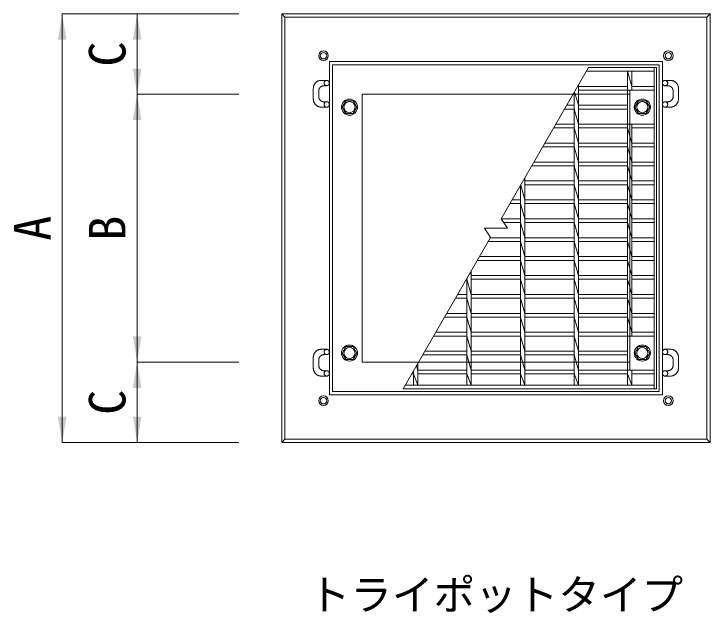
# Model space of a CAD drawing. Units: millimetres, scale not verified. Extents: x 3819 to 56619, y -16688 to 1396.
# Drawn here: x 9519 to 10819, y -6369 to -5250 of the extents above; entities that cross this region are included whole.
import ezdxf
from ezdxf.enums import TextEntityAlignment as Align

# ---------------------------------------------------------------- set-up
doc = ezdxf.new("R2010")
doc.units = ezdxf.units.MM
doc.header["$LTSCALE"] = 50
doc.linetypes.add('USER2', pattern=[2, 1, -1])
doc.layers.add('0_2', color=7, linetype='Continuous')
for name, color, linetype, lineweight in [('受枠', 3, 'USER2', 5), ('寸法線', 7, 'Continuous', 13), ('集水桝', 1, 'Continuous', 5), ('ｲﾝｻｰﾄ', 3, 'Continuous', 9), ('ｸﾞﾚｰﾁﾝｸﾞ', 7, 'Continuous', 5)]:
    doc.layers.add(name, color=color, linetype=linetype, lineweight=lineweight)
doc.styles.add('ＭＳ ゴシック', font='')
doc.styles.get('ＭＳ ゴシック').set_extended_font_data('MS Gothic')

# ---------------------------------------------------------------- blocks, each defined once
blk = doc.blocks.new('filled_arrow')
at = {"color": 0, "linetype": 'Continuous', "lineweight": -2}
blk.add_solid([(7.5, 1.25), (0, 0), (7.5, -1.25)], dxfattribs=at)

msp = doc.modelspace()

# ---------------------------------------------------------------- linework, layer by layer
at = {"layer": '受枠', "linetype": 'Continuous', "lineweight": 9}
for p, q in [((10107.93, -5339.17), (10729.93, -5339.17)), ((10107.93, -5339.17), (10107.93, -5961.17)), ((10729.93, -5339.17), (10729.93, -5961.17)), ((10113.93, -5345.17), (10723.93, -5345.17)), ((10113.93, -5345.17), (10113.93, -5955.17)), ((10723.93, -5345.17), (10723.93, -5955.17)), ((10107.93, -5961.17), (10729.93, -5961.17)), ((10113.93, -5955.17), (10723.93, -5955.17))]:
    msp.add_line(p, q, dxfattribs=at)
at = {"layer": '受枠'}
for p, q in [((10092.93, -5374.17), (10102.93, -5374.17)), ((10744.93, -5374.17), (10734.93, -5374.17)), ((10077.93, -5409.17), (10077.93, -5389.17)), ((10087.93, -5404.17), (10087.93, -5394.17)), ((10097.93, -5384.17), (10102.93, -5384.17)), ((10739.93, -5384.17), (10734.93, -5384.17)), ((10749.93, -5404.17), (10749.93, -5394.17)), ((10759.93, -5409.17), (10759.93, -5389.17)), ((10097.93, -5414.17), (10102.93, -5414.17)), ((10739.93, -5414.17), (10734.93, -5414.17)), ((10092.93, -5424.17), (10102.93, -5424.17)), ((10744.93, -5424.17), (10734.93, -5424.17)), ((10092.93, -5876.17), (10102.93, -5876.17)), ((10744.93, -5876.17), (10734.93, -5876.17)), ((10097.93, -5886.17), (10102.93, -5886.17)), ((10739.93, -5886.17), (10734.93, -5886.17)), ((10077.93, -5891.17), (10077.93, -5911.17)), ((10087.93, -5896.17), (10087.93, -5906.17)), ((10749.93, -5896.17), (10749.93, -5906.17)), ((10759.93, -5891.17), (10759.93, -5911.17)), ((10092.93, -5926.17), (10102.93, -5926.17)), ((10097.93, -5916.17), (10102.93, -5916.17)), ((10739.93, -5916.17), (10734.93, -5916.17)), ((10744.93, -5926.17), (10734.93, -5926.17))]:
    msp.add_line(p, q, dxfattribs=at)
at = {"layer": '受枠', "linetype": 'Continuous'}
for points in [[(10138.51, -5436.17), (10131.58, -5424.17), (10138.51, -5412.17), (10152.36, -5412.17), (10159.29, -5424.17), (10152.36, -5436.17)], [(10685.51, -5436.17), (10678.58, -5424.17), (10685.51, -5412.17), (10699.36, -5412.17), (10706.29, -5424.17), (10699.36, -5436.17)], [(10138.51, -5895.17), (10131.58, -5883.17), (10138.51, -5871.17), (10152.36, -5871.17), (10159.29, -5883.17), (10152.36, -5895.17)], [(10685.51, -5895.17), (10678.58, -5883.17), (10685.51, -5871.17), (10699.36, -5871.17), (10706.29, -5883.17), (10699.36, -5895.17)]]:
    msp.add_lwpolyline(points, close=True, dxfattribs=at)
at = {"layer": '受枠'}
for centre in [(10102.93, -5379.17), (10734.93, -5379.17), (10102.93, -5419.17), (10734.93, -5419.17), (10102.93, -5881.17), (10734.93, -5881.17), (10102.93, -5921.17), (10734.93, -5921.17)]:
    msp.add_circle(centre, 5, dxfattribs=at)
at = {"layer": '受枠', "linetype": 'Continuous'}
for centre, radius in [((10145.43, -5424.17), 15), ((10145.43, -5424.17), 10.39), ((10692.43, -5424.17), 15), ((10692.43, -5424.17), 10.39), ((10145.43, -5883.17), 15), ((10145.43, -5883.17), 10.39), ((10692.43, -5883.17), 15), ((10692.43, -5883.17), 10.39)]:
    msp.add_circle(centre, radius, dxfattribs=at)
at = {"layer": '受枠'}
for centre, radius, start, end in [((10092.93, -5389.17), 15, 90, 180), ((10744.93, -5389.17), 15, 0, 90), ((10097.93, -5394.17), 10, 90, 180), ((10739.93, -5394.17), 10, 0, 90), ((10097.93, -5404.17), 10, 180, 270), ((10739.93, -5404.17), 10, 270, 0), ((10092.93, -5409.17), 15, 180, 270), ((10744.93, -5409.17), 15, 270, 0), ((10092.93, -5891.17), 15, 90, 180), ((10744.93, -5891.17), 15, 0, 90), ((10097.93, -5896.17), 10, 90, 180), ((10739.93, -5896.17), 10, 0, 90), ((10092.93, -5911.17), 15, 180, 270), ((10097.93, -5906.17), 10, 180, 270), ((10739.93, -5906.17), 10, 270, 0), ((10744.93, -5911.17), 15, 270, 0)]:
    msp.add_arc(centre, radius, start, end, dxfattribs=at)
at = {"layer": '寸法線'}
for p, q in [((9608.93, -5250.17), (9608.93, -6050.17)), ((9938.93, -5250.17), (9608.93, -5250.17)), ((9748.93, -5250.17), (9748.93, -5400.17)), ((9938.93, -5250.17), (9748.93, -5250.17)), ((9938.93, -5400.17), (9748.93, -5400.17)), ((9748.93, -5400.17), (9748.93, -5900.17)), ((9938.93, -5400.17), (9748.93, -5400.17)), ((9938.93, -5900.17), (9748.93, -5900.17)), ((9748.93, -5900.17), (9748.93, -6050.17)), ((9938.93, -5900.17), (9748.93, -5900.17)), ((9938.93, -6050.17), (9608.93, -6050.17)), ((9938.93, -6050.17), (9748.93, -6050.17))]:
    msp.add_line(p, q, dxfattribs=at)
at = {"layer": '集水桝', "lineweight": 20}
for p, q in [((10018.93, -5250.17), (10818.93, -5250.17)), ((10018.93, -5250.17), (10018.93, -6050.17)), ((10818.93, -5250.17), (10818.93, -6050.17)), ((10168.93, -5400.17), (10668.93, -5400.17)), ((10168.93, -5400.17), (10168.93, -5900.17)), ((10668.93, -5400.17), (10668.93, -5900.17)), ((10168.93, -5900.17), (10668.93, -5900.17)), ((10018.93, -6050.17), (10818.93, -6050.17))]:
    msp.add_line(p, q, dxfattribs=at)
at = {"layer": '集水桝'}
for p, q in [((10018.93, -5250.17), (10024.93, -5256.17)), ((10812.93, -5256.17), (10818.93, -5250.17)), ((10024.93, -5256.17), (10024.93, -6044.17)), ((10024.93, -5256.17), (10812.93, -5256.17)), ((10812.93, -5256.17), (10812.93, -6044.17)), ((10018.93, -6050.17), (10024.93, -6044.17)), ((10024.93, -6044.17), (10812.93, -6044.17)), ((10812.93, -6044.17), (10818.93, -6050.17))]:
    msp.add_line(p, q, dxfattribs=at)
at = {"layer": 'ｲﾝｻｰﾄ'}
for centre, radius in [((10096.93, -5328.17), 9), ((10096.93, -5328.17), 6), ((10740.93, -5328.17), 9), ((10740.93, -5328.17), 6), ((10096.93, -5972.17), 9), ((10096.93, -5972.17), 6), ((10740.93, -5972.17), 9), ((10740.93, -5972.17), 6)]:
    msp.add_circle(centre, radius, dxfattribs=at)
at = {"layer": 'ｸﾞﾚｰﾁﾝｸﾞ'}
for p, q in [((10428.93, -5632.85), (10592.14, -5350.17)), ((10592.14, -5350.17), (10718.93, -5350.17)), ((10714.43, -5350.17), (10714.43, -5950.17)), ((10718.93, -5350.17), (10718.93, -5950.17)), ((10588.1, -5357.17), (10714.43, -5357.17)), ((10664.93, -5357.17), (10664.93, -5392.47)), ((10664.93, -5357.17), (10672.93, -5385.47)), ((10672.93, -5357.17), (10672.93, -5392.47)), ((10565.85, -5395.71), (10572.93, -5420.77)), ((10572.55, -5384.11), (10572.93, -5385.47)), ((10572.93, -5383.44), (10572.93, -5943.17)), ((10572.93, -5385.47), (10664.93, -5385.47)), ((10572.93, -5392.47), (10714.43, -5392.47)), ((10664.43, -5392.47), (10664.43, -5456.07)), ((10668.93, -5392.47), (10668.93, -5456.07)), ((10672.93, -5385.47), (10714.43, -5385.47)), ((10564.93, -5397.3), (10564.93, -5943.17)), ((10551.38, -5420.77), (10564.93, -5420.77)), ((10572.93, -5420.77), (10664.43, -5420.77)), ((10547.34, -5427.77), (10564.93, -5427.77)), ((10564.93, -5427.77), (10572.93, -5456.07)), ((10572.93, -5427.77), (10664.43, -5427.77)), ((10531, -5456.07), (10564.93, -5456.07)), ((10572.93, -5456.07), (10714.43, -5456.07)), ((10664.93, -5456.07), (10664.93, -5851.37)), ((10672.93, -5456.07), (10672.93, -5851.37)), ((10526.96, -5463.07), (10564.93, -5463.07)), ((10564.93, -5463.07), (10572.93, -5491.37)), ((10572.93, -5463.07), (10664.93, -5463.07)), ((10664.93, -5463.07), (10672.93, -5491.37)), ((10672.93, -5463.07), (10714.43, -5463.07)), ((10506.58, -5498.37), (10564.93, -5498.37)), ((10510.62, -5491.37), (10564.93, -5491.37)), ((10564.93, -5498.37), (10572.93, -5526.67)), ((10572.93, -5491.37), (10664.93, -5491.37)), ((10572.93, -5498.37), (10664.93, -5498.37)), ((10664.93, -5498.37), (10672.93, -5526.67)), ((10672.93, -5491.37), (10714.43, -5491.37)), ((10672.93, -5498.37), (10714.43, -5498.37)), ((10486.2, -5533.67), (10564.93, -5533.67)), ((10490.24, -5526.67), (10564.93, -5526.67)), ((10564.93, -5533.67), (10572.93, -5561.97)), ((10572.93, -5526.67), (10664.93, -5526.67)), ((10572.93, -5533.67), (10664.93, -5533.67)), ((10664.93, -5533.67), (10672.93, -5561.97)), ((10672.93, -5526.67), (10714.43, -5526.67)), ((10672.93, -5533.67), (10714.43, -5533.67)), ((10471.92, -5558.4), (10472.93, -5561.97)), ((10472.93, -5556.64), (10472.93, -5943.17)), ((10472.93, -5561.97), (10564.93, -5561.97)), ((10572.93, -5561.97), (10664.93, -5561.97)), ((10672.93, -5561.97), (10714.43, -5561.97)), ((10464.93, -5570.5), (10464.93, -5943.17)), ((10465.22, -5570), (10472.93, -5597.27)), ((10472.93, -5568.97), (10564.93, -5568.97)), ((10564.93, -5568.97), (10572.93, -5597.27)), ((10572.93, -5568.97), (10664.93, -5568.97)), ((10664.93, -5568.97), (10672.93, -5597.27)), ((10672.93, -5568.97), (10714.43, -5568.97)), ((10449.48, -5597.27), (10464.93, -5597.27)), ((10472.93, -5597.27), (10564.93, -5597.27)), ((10572.93, -5597.27), (10664.93, -5597.27)), ((10672.93, -5597.27), (10714.43, -5597.27)), ((10445.44, -5604.27), (10464.93, -5604.27)), ((10464.93, -5604.27), (10472.93, -5632.57)), ((10472.93, -5604.27), (10564.93, -5604.27)), ((10564.93, -5604.27), (10572.93, -5632.57)), ((10572.93, -5604.27), (10664.93, -5604.27)), ((10664.93, -5604.27), (10672.93, -5632.57)), ((10672.93, -5604.27), (10714.43, -5604.27)), ((10440.37, -5650.17), (10428.93, -5632.85)), ((10429.1, -5632.57), (10464.93, -5632.57)), ((10433.37, -5639.57), (10464.93, -5639.57)), ((10464.93, -5639.57), (10472.93, -5667.87)), ((10472.93, -5632.57), (10564.93, -5632.57)), ((10472.93, -5639.57), (10564.93, -5639.57)), ((10564.93, -5639.57), (10572.93, -5667.87)), ((10572.93, -5632.57), (10664.93, -5632.57)), ((10572.93, -5639.57), (10664.93, -5639.57)), ((10664.93, -5639.57), (10672.93, -5667.87)), ((10672.93, -5632.57), (10714.43, -5632.57)), ((10672.93, -5639.57), (10714.43, -5639.57)), ((10408.93, -5667.5), (10397.5, -5650.17)), ((10397.5, -5650.17), (10440.37, -5650.17)), ((10245.73, -5950.17), (10408.93, -5667.5)), ((10408.72, -5667.87), (10464.93, -5667.87)), ((10472.93, -5667.87), (10564.93, -5667.87)), ((10572.93, -5667.87), (10664.93, -5667.87)), ((10672.93, -5667.87), (10714.43, -5667.87)), ((10404.67, -5674.87), (10464.93, -5674.87)), ((10464.93, -5674.87), (10472.93, -5703.17)), ((10472.93, -5674.87), (10564.93, -5674.87)), ((10564.93, -5674.87), (10572.93, -5703.17)), ((10572.93, -5674.87), (10664.93, -5674.87)), ((10664.93, -5674.87), (10672.93, -5703.17)), ((10672.93, -5674.87), (10714.43, -5674.87)), ((10388.34, -5703.17), (10464.93, -5703.17)), ((10472.93, -5703.17), (10564.93, -5703.17)), ((10572.93, -5703.17), (10664.93, -5703.17)), ((10672.93, -5703.17), (10714.43, -5703.17)), ((10384.29, -5710.17), (10464.93, -5710.17)), ((10464.93, -5710.17), (10472.93, -5738.47)), ((10472.93, -5710.17), (10564.93, -5710.17)), ((10564.93, -5710.17), (10572.93, -5738.47)), ((10572.93, -5710.17), (10664.93, -5710.17)), ((10664.93, -5710.17), (10672.93, -5738.47)), ((10672.93, -5710.17), (10714.43, -5710.17)), ((10371.3, -5732.68), (10372.93, -5738.47)), ((10372.93, -5729.85), (10372.93, -5943.17)), ((10363.91, -5745.47), (10364.93, -5745.47)), ((10364.93, -5743.71), (10364.93, -5943.17)), ((10364.93, -5745.47), (10372.93, -5773.77)), ((10372.93, -5738.47), (10464.93, -5738.47)), ((10372.93, -5745.47), (10464.93, -5745.47)), ((10464.93, -5745.47), (10472.93, -5773.77)), ((10472.93, -5738.47), (10564.93, -5738.47)), ((10472.93, -5745.47), (10564.93, -5745.47)), ((10564.93, -5745.47), (10572.93, -5773.77)), ((10572.93, -5738.47), (10664.93, -5738.47)), ((10572.93, -5745.47), (10664.93, -5745.47)), ((10664.93, -5745.47), (10672.93, -5773.77)), ((10672.93, -5738.47), (10714.43, -5738.47)), ((10672.93, -5745.47), (10714.43, -5745.47)), ((10343.53, -5780.77), (10364.93, -5780.77)), ((10347.57, -5773.77), (10364.93, -5773.77)), ((10364.93, -5780.77), (10372.93, -5809.07)), ((10372.93, -5773.77), (10464.93, -5773.77)), ((10372.93, -5780.77), (10464.93, -5780.77)), ((10464.93, -5780.77), (10472.93, -5809.07)), ((10472.93, -5773.77), (10564.93, -5773.77)), ((10472.93, -5780.77), (10564.93, -5780.77)), ((10564.93, -5780.77), (10572.93, -5809.07)), ((10572.93, -5773.77), (10664.93, -5773.77)), ((10572.93, -5780.77), (10664.93, -5780.77)), ((10664.93, -5780.77), (10672.93, -5809.07)), ((10672.93, -5773.77), (10714.43, -5773.77)), ((10672.93, -5780.77), (10714.43, -5780.77)), ((10327.19, -5809.07), (10364.93, -5809.07)), ((10372.93, -5809.07), (10464.93, -5809.07)), ((10472.93, -5809.07), (10564.93, -5809.07)), ((10572.93, -5809.07), (10664.93, -5809.07)), ((10672.93, -5809.07), (10714.43, -5809.07)), ((10323.15, -5816.07), (10364.93, -5816.07)), ((10364.93, -5816.07), (10372.93, -5844.37)), ((10372.93, -5816.07), (10464.93, -5816.07)), ((10464.93, -5816.07), (10472.93, -5844.37)), ((10472.93, -5816.07), (10564.93, -5816.07)), ((10564.93, -5816.07), (10572.93, -5844.37)), ((10572.93, -5816.07), (10664.93, -5816.07)), ((10664.93, -5816.07), (10672.93, -5844.37)), ((10672.93, -5816.07), (10714.43, -5816.07)), ((10306.81, -5844.37), (10364.93, -5844.37)), ((10372.93, -5844.37), (10464.93, -5844.37)), ((10472.93, -5844.37), (10564.93, -5844.37)), ((10572.93, -5844.37), (10664.93, -5844.37)), ((10672.93, -5844.37), (10714.43, -5844.37)), ((10302.77, -5851.37), (10364.93, -5851.37)), ((10364.93, -5851.37), (10372.93, -5879.67)), ((10372.93, -5851.37), (10464.93, -5851.37)), ((10464.93, -5851.37), (10472.93, -5879.67)), ((10472.93, -5851.37), (10564.93, -5851.37)), ((10564.93, -5851.37), (10572.93, -5879.67)), ((10572.93, -5851.37), (10714.43, -5851.37)), ((10664.43, -5851.37), (10664.43, -5914.97)), ((10668.93, -5851.37), (10668.93, -5914.97)), ((10282.39, -5886.67), (10364.93, -5886.67)), ((10286.43, -5879.67), (10364.93, -5879.67)), ((10364.93, -5886.67), (10372.93, -5914.97)), ((10372.93, -5879.67), (10464.93, -5879.67)), ((10372.93, -5886.67), (10464.93, -5886.67)), ((10464.93, -5886.67), (10472.93, -5914.97)), ((10472.93, -5879.67), (10564.93, -5879.67)), ((10472.93, -5886.67), (10564.93, -5886.67)), ((10564.93, -5886.67), (10572.93, -5914.97)), ((10572.93, -5879.67), (10664.43, -5879.67)), ((10572.93, -5886.67), (10664.43, -5886.67)), ((10270.67, -5906.97), (10272.93, -5914.97)), ((10272.93, -5903.05), (10272.93, -5943.17)), ((10272.93, -5914.97), (10364.93, -5914.97)), ((10372.93, -5914.97), (10464.93, -5914.97)), ((10472.93, -5914.97), (10564.93, -5914.97)), ((10572.93, -5914.97), (10714.43, -5914.97)), ((10664.93, -5914.97), (10664.93, -5943.17)), ((10672.93, -5914.97), (10672.93, -5943.17)), ((10262.01, -5921.97), (10264.93, -5921.97)), ((10264.93, -5916.91), (10264.93, -5943.17)), ((10264.93, -5921.97), (10272.93, -5943.17)), ((10272.93, -5921.97), (10364.93, -5921.97)), ((10364.93, -5921.97), (10372.93, -5943.17)), ((10372.93, -5921.97), (10464.93, -5921.97)), ((10464.93, -5921.97), (10472.93, -5943.17)), ((10472.93, -5921.97), (10564.93, -5921.97)), ((10564.93, -5921.97), (10572.93, -5943.17)), ((10572.93, -5921.97), (10664.93, -5921.97)), ((10664.93, -5921.97), (10672.93, -5943.17)), ((10672.93, -5921.97), (10714.43, -5921.97)), ((10245.73, -5950.17), (10718.93, -5950.17)), ((10249.77, -5943.17), (10714.43, -5943.17))]:
    msp.add_line(p, q, dxfattribs=at)

# ---------------------------------------------------------------- block references
at = {"layer": '寸法線', "xscale": 6.4, "yscale": 6.4}
for p, rotation in [((9608.93, -5250.17), 270), ((9748.93, -5250.17), 270), ((9748.93, -5400.17), 90), ((9748.93, -5400.17), 270), ((9748.93, -5900.17), 90), ((9748.93, -5900.17), 270), ((9608.93, -6050.17), 90), ((9748.93, -6050.17), 90)]:
    msp.add_blockref('filled_arrow', p, dxfattribs=dict(at, rotation=rotation))

# ---------------------------------------------------------------- texts
at = {"layer": '0_2', "style": 'ＭＳ ゴシック'}
msp.add_text('トライポットタイプ', height=56.96, dxfattribs=at).set_placement((10418.93, -6334.26), align=Align.MIDDLE_CENTER)
at = {"layer": '寸法線', "style": 'ＭＳ ゴシック'}
for s, p in [('C', (9692.93, -5325.17)), ('A', (9552.93, -5650.17)), ('B', (9692.93, -5650.17)), ('C', (9692.93, -5975.17))]:
    msp.add_text(s, height=68.36, rotation=90, dxfattribs=at).set_placement(p, align=Align.MIDDLE_CENTER)

doc.saveas('drawing.dxf')
